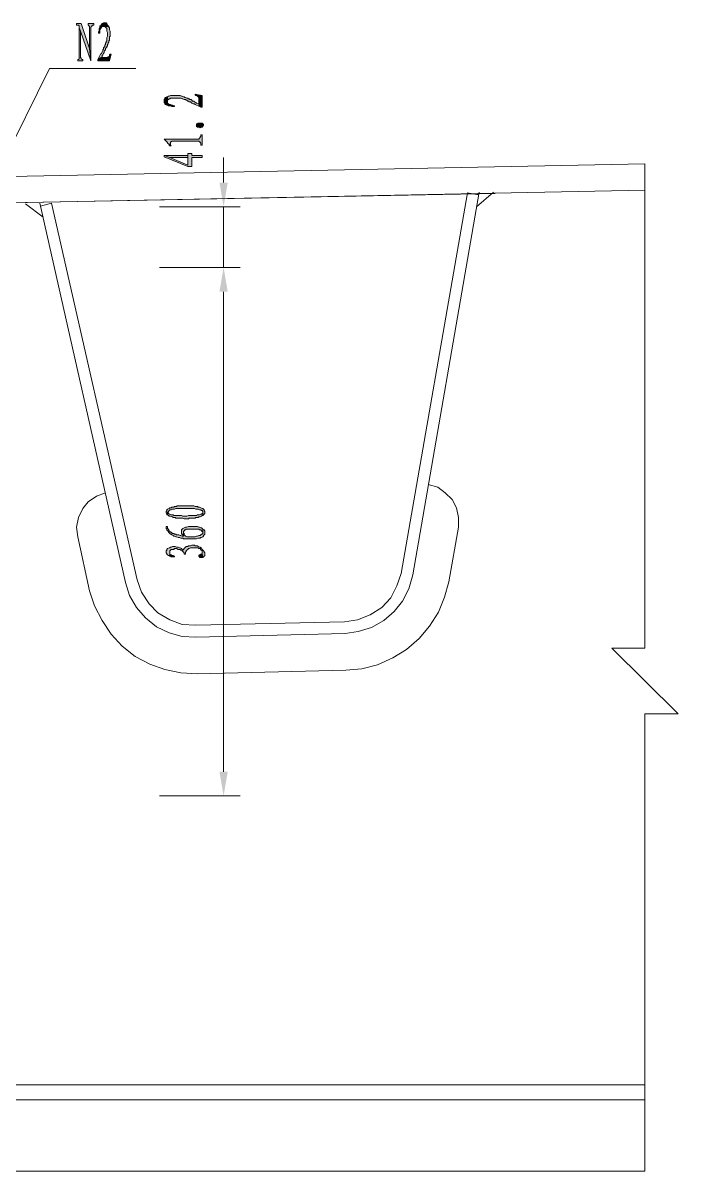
# Model space of a CAD drawing. Header units: millimetres. Extents: x 24 to 410, y 10 to 282.
# Drawn here: x 213.6 to 253.7, y 148.8 to 219.2 of the extents above; entities that cross this region are included whole.
import ezdxf

# ---------------------------------------------------------------- set-up
doc = ezdxf.new("R2010")
doc.units = ezdxf.units.MM

msp = doc.modelspace()

# ---------------------------------------------------------------- hatches: boundary and pattern name
h = msp.add_hatch(color=7)
h.dxf.hatch_style = 2
h.paths.add_polyline_path([(217.127667, 219.159667), (216.831333, 219.159667), (216.831333, 219.075), (216.958333, 219.075), (217.000667, 219.032667), (217.000667, 218.905667), (217.085333, 218.694), (217.720333, 216.873667), (217.635667, 217.635667)])
h = msp.add_hatch(color=7)
h.dxf.hatch_style = 2
h.paths.add_polyline_path([(217.000667, 218.905667), (217.000667, 217.000667), (216.958333, 216.958333), (216.916, 216.958333), (216.916, 216.873667), (217.212333, 216.873667), (217.212333, 216.958333), (217.17, 216.958333), (217.127667, 217.000667), (217.127667, 217.043), (217.085333, 217.085333), (217.085333, 218.694)])
h = msp.add_hatch(color=7)
h.dxf.hatch_style = 2
h.paths.add_polyline_path([(217.889667, 219.159667), (217.551, 219.159667), (217.551, 219.075), (217.593333, 219.075), (217.593333, 219.032667), (217.635667, 218.990333), (217.635667, 217.635667), (217.720333, 216.873667), (217.720333, 218.948), (217.762667, 218.990333), (217.762667, 219.032667), (217.805, 219.075), (217.889667, 219.075)])
h = msp.add_hatch(color=7)
h.dxf.hatch_style = 2
h.paths.add_polyline_path([(218.567, 219.202), (218.482333, 219.202), (218.397667, 219.159667), (218.355333, 219.117333), (218.313, 219.032667), (218.270667, 219.032667), (218.270667, 218.990333), (218.270667, 218.948), (218.228333, 218.863333), (218.228333, 218.736333), (218.186, 218.651667), (218.186, 218.567), (218.270667, 218.567), (218.270667, 218.736333), (218.313, 218.821), (218.313, 218.863333), (218.355333, 218.905667), (218.355333, 218.948), (218.397667, 218.990333), (218.44, 218.990333), (218.524667, 218.990333), (218.821, 218.990333), (218.778667, 219.032667), (218.736333, 219.075), (218.694, 219.159667), (218.651667, 219.202)])
h = msp.add_hatch(color=7)
h.dxf.hatch_style = 2
h.paths.add_polyline_path([(218.821, 218.990333), (218.524667, 218.990333), (218.567, 218.990333), (218.609333, 218.948), (218.651667, 218.905667), (218.694, 218.863333), (218.694, 218.694), (218.736333, 218.609333), (218.736333, 218.397667), (218.694, 218.313), (218.694, 218.101333), (218.651667, 218.059), (218.651667, 217.974333), (218.609333, 217.974333), (218.609333, 217.889667), (218.567, 217.847333), (218.567, 217.805), (218.567, 217.762667), (218.524667, 217.720333), (218.482333, 217.678), (218.482333, 217.593333), (218.44, 217.551), (218.44, 217.508667), (218.397667, 217.424), (218.355333, 217.339333), (218.313, 217.297), (218.270667, 217.212333), (218.228333, 217.127667), (218.186, 217.043), (218.355333, 217.085333), (218.397667, 217.127667), (218.397667, 217.212333), (218.44, 217.254667), (218.482333, 217.339333), (218.524667, 217.381667), (218.524667, 217.466333), (218.567, 217.508667), (218.609333, 217.551), (218.609333, 217.635667), (218.651667, 217.678), (218.694, 217.720333), (218.694, 217.762667), (218.736333, 217.805), (218.736333, 217.889667), (218.778667, 217.932), (218.778667, 217.974333), (218.821, 218.016667), (218.821, 218.101333), (218.863333, 218.143667), (218.863333, 218.355333), (218.905667, 218.397667), (218.905667, 218.694), (218.863333, 218.778667), (218.863333, 218.905667), (218.821, 218.948)])
h = msp.add_hatch(color=7)
h.dxf.hatch_style = 2
h.paths.add_polyline_path([(218.948, 217.297), (218.905667, 217.297), (218.863333, 217.254667), (218.863333, 217.17), (218.821, 217.127667), (218.778667, 217.127667), (218.736333, 217.085333), (218.355333, 217.085333), (218.186, 217.043), (218.143667, 216.958333), (218.143667, 216.873667), (218.863333, 216.873667)])
h = msp.add_hatch(color=7)
h.dxf.hatch_style = 2
h.paths.add_polyline_path([(222.207667, 214.460667), (222.207667, 214.333667), (222.25, 214.291333), (222.25, 214.249), (222.292333, 214.206667), (222.377, 214.164333), (222.419333, 214.164333), (222.461667, 214.122), (222.588667, 214.122), (222.673333, 214.079667), (222.842667, 214.079667), (222.842667, 214.122), (222.800333, 214.122), (222.715667, 214.164333), (222.673333, 214.164333), (222.588667, 214.206667), (222.504, 214.206667), (222.461667, 214.249), (222.419333, 214.291333), (222.419333, 214.333667), (222.419333, 214.376), (222.419333, 214.672333), (222.377, 214.672333), (222.292333, 214.63), (222.25, 214.587667), (222.25, 214.545333), (222.207667, 214.503)])
h = msp.add_hatch(color=7)
h.dxf.hatch_style = 2
h.paths.add_polyline_path([(222.419333, 214.672333), (222.419333, 214.376), (222.419333, 214.418333), (222.419333, 214.460667), (222.461667, 214.503), (222.504, 214.545333), (222.546333, 214.545333), (222.588667, 214.587667), (223.223667, 214.587667), (223.308333, 214.545333), (223.350667, 214.545333), (223.435333, 214.503), (223.52, 214.503), (223.562333, 214.460667), (223.604667, 214.460667), (223.647, 214.418333), (223.689333, 214.418333), (223.731667, 214.376), (223.816333, 214.376), (223.858667, 214.333667), (223.901, 214.291333), (223.985667, 214.249), (224.070333, 214.249), (224.112667, 214.206667), (224.197333, 214.164333), (224.282, 214.122), (224.366667, 214.079667), (224.324333, 214.249), (224.282, 214.249), (224.197333, 214.291333), (224.155, 214.333667), (224.070333, 214.376), (224.028, 214.418333), (223.943333, 214.418333), (223.901, 214.460667), (223.858667, 214.503), (223.774, 214.503), (223.731667, 214.545333), (223.689333, 214.545333), (223.647, 214.587667), (223.604667, 214.587667), (223.52, 214.63), (223.477667, 214.63), (223.435333, 214.672333), (223.393, 214.672333), (223.308333, 214.714667), (223.266, 214.714667), (223.181333, 214.757), (222.588667, 214.757), (222.504, 214.714667), (222.461667, 214.714667)])
h = msp.add_hatch(color=7)
h.dxf.hatch_style = 2
h.paths.add_polyline_path([(224.112667, 214.841667), (224.112667, 214.799333), (224.155, 214.757), (224.239667, 214.714667), (224.282, 214.672333), (224.324333, 214.63), (224.324333, 214.249), (224.366667, 214.079667), (224.451333, 214.037333), (224.536, 214.037333), (224.536, 214.757)])
h = msp.add_hatch(color=7)
h.dxf.hatch_style = 2
h.paths.add_polyline_path([(224.578333, 213.021333), (224.620667, 212.979), (224.620667, 212.936667), (224.578333, 212.894333), (224.578333, 212.852), (224.536, 212.809667), (224.493667, 212.809667), (224.409, 212.767333), (224.366667, 212.809667), (224.239667, 212.809667), (224.197333, 212.852), (224.197333, 213.021333), (224.239667, 213.021333), (224.282, 213.063667), (224.536, 213.063667)])
h = msp.add_hatch(color=7)
h.dxf.hatch_style = 2
h.paths.add_polyline_path([(222.207667, 212.09), (222.25, 212.047667), (222.292333, 212.005333), (222.334667, 211.963), (222.377, 211.920667), (222.419333, 211.878333), (222.419333, 211.836), (222.461667, 211.793667), (222.504, 211.751333), (222.504, 211.709), (222.546333, 211.666667), (222.588667, 211.878333), (222.588667, 211.920667), (222.631, 211.920667), (222.673333, 211.963), (224.324333, 211.963), (224.366667, 211.920667), (224.409, 211.920667), (224.409, 211.878333), (224.451333, 211.836), (224.451333, 211.709), (224.536, 211.709), (224.536, 212.344), (224.451333, 212.344), (224.451333, 212.259333), (224.409, 212.217), (224.409, 212.174667), (224.366667, 212.132333), (224.324333, 212.09)])
h = msp.add_hatch(color=7)
h.dxf.hatch_style = 2
h.paths.add_polyline_path([(222.546333, 211.666667), (222.631, 211.666667), (222.588667, 211.751333), (222.588667, 211.878333)])
h = msp.add_hatch(color=7)
h.dxf.hatch_style = 2
h.paths.add_polyline_path([(222.207667, 211.074), (222.207667, 210.989333), (223.647, 210.396667), (223.901, 210.396667), (223.901, 210.947), (224.536, 210.947), (224.536, 211.074), (223.901, 211.074), (223.901, 211.201), (223.647, 211.201), (223.647, 211.074), (223.647, 210.481333), (222.546333, 210.947)])
h = msp.add_hatch(color=7)
h.dxf.hatch_style = 2
h.paths.add_polyline_path([(222.207667, 211.074), (222.546333, 210.947), (223.647, 210.947), (223.647, 210.481333), (223.647, 211.074)])
h = msp.add_hatch(color=7)
h.dxf.hatch_style = 2
h.paths.add_polyline_path([(225.594333, 209.423), (226.102333, 209.423), (225.848333, 207.941333)])
h = msp.add_hatch(color=7)
h.dxf.hatch_style = 2
h.paths.add_polyline_path([(225.594333, 202.734333), (226.102333, 202.734333), (225.848333, 204.216)])
h = msp.add_hatch(color=7)
h.dxf.hatch_style = 2
h.paths.add_polyline_path([(225.594333, 202.734333), (226.102333, 202.734333), (225.848333, 204.216)])
h = msp.add_hatch(color=7)
h.dxf.hatch_style = 2
h.paths.add_polyline_path([(222.334667, 189.23), (222.334667, 189.187667), (222.377, 189.145333), (222.377, 189.060667), (222.419333, 189.060667), (222.419333, 189.23), (222.461667, 189.272333), (222.504, 189.314667), (222.546333, 189.357), (222.631, 189.357), (222.715667, 189.399333), (222.842667, 189.399333), (222.927333, 189.441667), (223.52, 189.441667), (223.562333, 189.441667), (224.070333, 189.441667), (224.155, 189.399333), (224.282, 189.399333), (224.366667, 189.357), (224.451333, 189.357), (224.493667, 189.314667), (224.536, 189.314667), (224.578333, 189.272333), (224.578333, 189.018333), (224.620667, 189.060667), (224.663, 189.103), (224.705333, 189.145333), (224.705333, 189.272333), (224.663, 189.314667), (224.663, 189.357), (224.620667, 189.399333), (224.578333, 189.441667), (224.536, 189.441667), (224.451333, 189.484), (224.366667, 189.526333), (224.282, 189.526333), (224.239667, 189.568667), (224.112667, 189.568667), (224.028, 189.611), (223.012, 189.611), (222.969667, 189.568667), (222.842667, 189.568667), (222.800333, 189.526333), (222.673333, 189.526333), (222.631, 189.484), (222.546333, 189.484), (222.504, 189.441667), (222.419333, 189.399333), (222.377, 189.357), (222.377, 189.314667), (222.334667, 189.272333)])
h = msp.add_hatch(color=7)
h.dxf.hatch_style = 2
h.paths.add_polyline_path([(222.419333, 189.060667), (222.461667, 189.018333), (222.504, 188.976), (222.588667, 188.976), (222.673333, 188.933667), (222.715667, 188.933667), (222.758, 188.891333), (222.885, 188.891333), (222.927333, 188.849), (223.350667, 188.849), (223.435333, 188.806667), (223.689333, 188.806667), (223.731667, 188.849), (224.112667, 188.849), (224.155, 188.891333), (224.282, 188.891333), (224.324333, 188.933667), (224.409, 188.933667), (224.493667, 188.976), (224.536, 189.018333), (224.578333, 189.018333), (224.578333, 189.23), (224.578333, 189.145333), (224.536, 189.145333), (224.493667, 189.103), (224.451333, 189.103), (224.366667, 189.060667), (224.239667, 189.060667), (224.197333, 189.018333), (223.689333, 189.018333), (223.604667, 188.976), (223.350667, 188.976), (223.266, 189.018333), (222.800333, 189.018333), (222.758, 189.060667), (222.631, 189.060667), (222.546333, 189.103), (222.504, 189.103), (222.461667, 189.145333), (222.461667, 189.187667), (222.419333, 189.23)])
h = msp.add_hatch(color=7)
h.dxf.hatch_style = 2
h.paths.add_polyline_path([(222.334667, 188.341), (222.334667, 188.214), (222.377, 188.171667), (222.377, 188.129333), (222.419333, 188.087), (222.461667, 188.044667), (222.461667, 188.002333), (222.504, 187.96), (222.546333, 187.917667), (222.588667, 187.875333), (222.631, 187.875333), (222.673333, 187.833), (222.758, 187.790667), (222.800333, 187.748333), (222.842667, 187.748333), (222.927333, 187.706), (222.969667, 187.706), (223.054333, 187.663667), (223.139, 187.663667), (223.223667, 187.621333), (223.350667, 187.621333), (223.393, 187.579), (223.477667, 187.579), (224.197333, 187.579), (224.282, 187.621333), (224.409, 187.621333), (224.451333, 187.663667), (224.493667, 187.663667), (224.578333, 187.706), (224.620667, 187.748333), (224.620667, 187.790667), (224.663, 187.833), (224.705333, 187.875333), (224.705333, 188.087), (224.663, 188.129333), (224.620667, 188.129333), (224.578333, 188.171667), (224.578333, 187.917667), (224.536, 187.875333), (224.493667, 187.875333), (224.451333, 187.833), (224.409, 187.790667), (224.324333, 187.790667), (224.239667, 187.748333), (224.197333, 187.748333), (224.112667, 187.706), (223.604667, 187.706), (223.52, 187.748333), (223.477667, 187.790667), (223.435333, 187.833), (223.435333, 187.917667), (223.393, 187.96), (223.393, 188.002333), (223.393, 187.748333), (223.308333, 187.748333), (223.223667, 187.790667), (223.181333, 187.790667), (223.096667, 187.833), (222.969667, 187.833), (222.927333, 187.875333), (222.842667, 187.875333), (222.800333, 187.917667), (222.715667, 187.917667), (222.673333, 187.96), (222.631, 188.002333), (222.588667, 188.002333), (222.546333, 188.044667), (222.504, 188.087), (222.461667, 188.129333), (222.461667, 188.171667), (222.419333, 188.214), (222.419333, 188.341)])
h = msp.add_hatch(color=7)
h.dxf.hatch_style = 2
h.paths.add_polyline_path([(223.266, 188.044667), (223.266, 187.875333), (223.308333, 187.875333), (223.350667, 187.833), (223.350667, 187.790667), (223.393, 187.748333), (223.393, 188.044667), (223.435333, 188.087), (223.477667, 188.129333), (223.52, 188.129333), (223.562333, 188.171667), (224.324333, 188.171667), (224.366667, 188.129333), (224.451333, 188.129333), (224.493667, 188.087), (224.536, 188.044667), (224.578333, 188.002333), (224.578333, 187.96), (224.578333, 188.171667), (224.536, 188.214), (224.493667, 188.256333), (224.451333, 188.256333), (224.366667, 188.298667), (224.324333, 188.298667), (224.239667, 188.341), (223.689333, 188.341), (223.604667, 188.298667), (223.52, 188.298667), (223.435333, 188.256333), (223.350667, 188.214), (223.308333, 188.171667), (223.266, 188.129333)])
h = msp.add_hatch(color=7)
h.dxf.hatch_style = 2
h.paths.add_polyline_path([(222.334667, 186.774667), (222.334667, 186.732333), (222.377, 186.69), (222.377, 186.647667), (222.419333, 186.605333), (222.461667, 186.563), (222.504, 186.563), (222.546333, 186.520667), (222.546333, 186.859333), (222.588667, 186.901667), (222.631, 186.944), (222.800333, 186.944), (222.842667, 186.986333), (222.969667, 186.986333), (223.054333, 186.944), (223.181333, 186.944), (223.223667, 186.901667), (223.308333, 186.859333), (223.350667, 186.817), (223.393, 186.774667), (223.435333, 186.732333), (223.435333, 186.647667), (223.52, 186.647667), (223.52, 186.774667), (223.562333, 186.817), (223.562333, 186.859333), (223.604667, 186.901667), (223.647, 186.944), (223.689333, 186.986333), (223.731667, 186.986333), (223.816333, 187.028667), (224.282, 187.028667), (224.324333, 186.986333), (224.409, 186.986333), (224.451333, 186.944), (224.451333, 186.901667), (224.493667, 186.901667), (224.536, 186.859333), (224.536, 186.69), (224.578333, 186.436), (224.620667, 186.478333), (224.663, 186.520667), (224.705333, 186.563), (224.705333, 186.732333), (224.663, 186.774667), (224.663, 186.817), (224.620667, 186.859333), (224.578333, 186.901667), (224.536, 186.944), (224.493667, 187.028667), (224.451333, 187.028667), (224.409, 187.071), (224.366667, 187.071), (224.282, 187.113333), (224.239667, 187.155667), (224.112667, 187.155667), (224.070333, 187.198), (223.901, 187.198), (223.816333, 187.155667), (223.689333, 187.155667), (223.647, 187.113333), (223.562333, 187.113333), (223.52, 187.071), (223.477667, 187.028667), (223.435333, 186.986333), (223.393, 186.944), (223.350667, 186.901667), (223.308333, 186.944), (223.266, 186.986333), (223.181333, 187.028667), (223.139, 187.028667), (223.054333, 187.071), (222.969667, 187.071), (222.885, 187.113333), (222.715667, 187.113333), (222.631, 187.071), (222.588667, 187.071), (222.546333, 187.028667), (222.504, 187.028667), (222.419333, 186.986333), (222.377, 186.944), (222.377, 186.901667), (222.334667, 186.859333)])
h = msp.add_hatch(color=7)
h.dxf.hatch_style = 2
h.paths.add_polyline_path([(222.546333, 186.520667), (222.588667, 186.520667), (222.631, 186.478333), (222.842667, 186.478333), (222.842667, 186.520667), (222.758, 186.563), (222.673333, 186.563), (222.631, 186.605333), (222.588667, 186.605333), (222.546333, 186.647667), (222.546333, 186.774667)])
h = msp.add_hatch(color=7)
h.dxf.hatch_style = 2
h.paths.add_polyline_path([(224.324333, 186.520667), (224.366667, 186.478333), (224.366667, 186.436), (224.409, 186.436), (224.578333, 186.436), (224.536, 186.69), (224.451333, 186.647667), (224.409, 186.605333), (224.366667, 186.605333), (224.324333, 186.563)])
h = msp.add_hatch(color=7)
h.dxf.hatch_style = 2
h.paths.add_polyline_path([(225.594333, 173.312667), (226.102333, 173.312667), (225.848333, 171.831)])

# ---------------------------------------------------------------- linework, layer by layer
at = {"color": 7, "lineweight": 0}
for points in [[(217.127667, 219.159667), (216.831333, 219.159667), (216.831333, 219.075), (216.958333, 219.075), (217.000667, 219.032667), (217.000667, 218.905667), (217.085333, 218.694), (217.720333, 216.873667), (217.635667, 217.635667)], [(217.000667, 218.905667), (217.000667, 217.000667), (216.958333, 216.958333), (216.916, 216.958333), (216.916, 216.873667), (217.212333, 216.873667), (217.212333, 216.958333), (217.17, 216.958333), (217.127667, 217.000667), (217.127667, 217.043), (217.085333, 217.085333), (217.085333, 218.694)], [(217.889667, 219.159667), (217.551, 219.159667), (217.551, 219.075), (217.593333, 219.075), (217.593333, 219.032667), (217.635667, 218.990333), (217.635667, 217.635667), (217.720333, 216.873667), (217.720333, 218.948), (217.762667, 218.990333), (217.762667, 219.032667), (217.805, 219.075), (217.889667, 219.075)], [(218.567, 219.202), (218.482333, 219.202), (218.397667, 219.159667), (218.355333, 219.117333), (218.313, 219.032667), (218.270667, 219.032667), (218.270667, 218.990333), (218.270667, 218.948), (218.228333, 218.863333), (218.228333, 218.736333), (218.186, 218.651667), (218.186, 218.567), (218.270667, 218.567), (218.270667, 218.736333), (218.313, 218.821), (218.313, 218.863333), (218.355333, 218.905667), (218.355333, 218.948), (218.397667, 218.990333), (218.44, 218.990333), (218.524667, 218.990333), (218.821, 218.990333), (218.778667, 219.032667), (218.736333, 219.075), (218.694, 219.159667), (218.651667, 219.202)], [(218.821, 218.990333), (218.524667, 218.990333), (218.567, 218.990333), (218.609333, 218.948), (218.651667, 218.905667), (218.694, 218.863333), (218.694, 218.694), (218.736333, 218.609333), (218.736333, 218.397667), (218.694, 218.313), (218.694, 218.101333), (218.651667, 218.059), (218.651667, 217.974333), (218.609333, 217.974333), (218.609333, 217.889667), (218.567, 217.847333), (218.567, 217.805), (218.567, 217.762667), (218.524667, 217.720333), (218.482333, 217.678), (218.482333, 217.593333), (218.44, 217.551), (218.44, 217.508667), (218.397667, 217.424), (218.355333, 217.339333), (218.313, 217.297), (218.270667, 217.212333), (218.228333, 217.127667), (218.186, 217.043), (218.355333, 217.085333), (218.397667, 217.127667), (218.397667, 217.212333), (218.44, 217.254667), (218.482333, 217.339333), (218.524667, 217.381667), (218.524667, 217.466333), (218.567, 217.508667), (218.609333, 217.551), (218.609333, 217.635667), (218.651667, 217.678), (218.694, 217.720333), (218.694, 217.762667), (218.736333, 217.805), (218.736333, 217.889667), (218.778667, 217.932), (218.778667, 217.974333), (218.821, 218.016667), (218.821, 218.101333), (218.863333, 218.143667), (218.863333, 218.355333), (218.905667, 218.397667), (218.905667, 218.694), (218.863333, 218.778667), (218.863333, 218.905667), (218.821, 218.948)], [(218.948, 217.297), (218.905667, 217.297), (218.863333, 217.254667), (218.863333, 217.17), (218.821, 217.127667), (218.778667, 217.127667), (218.736333, 217.085333), (218.355333, 217.085333), (218.186, 217.043), (218.143667, 216.958333), (218.143667, 216.873667), (218.863333, 216.873667)], [(222.207667, 214.460667), (222.207667, 214.333667), (222.25, 214.291333), (222.25, 214.249), (222.292333, 214.206667), (222.377, 214.164333), (222.419333, 214.164333), (222.461667, 214.122), (222.588667, 214.122), (222.673333, 214.079667), (222.842667, 214.079667), (222.842667, 214.122), (222.800333, 214.122), (222.715667, 214.164333), (222.673333, 214.164333), (222.588667, 214.206667), (222.504, 214.206667), (222.461667, 214.249), (222.419333, 214.291333), (222.419333, 214.333667), (222.419333, 214.376), (222.419333, 214.672333), (222.377, 214.672333), (222.292333, 214.63), (222.25, 214.587667), (222.25, 214.545333), (222.207667, 214.503)], [(222.419333, 214.672333), (222.419333, 214.376), (222.419333, 214.418333), (222.419333, 214.460667), (222.461667, 214.503), (222.504, 214.545333), (222.546333, 214.545333), (222.588667, 214.587667), (223.223667, 214.587667), (223.308333, 214.545333), (223.350667, 214.545333), (223.435333, 214.503), (223.52, 214.503), (223.562333, 214.460667), (223.604667, 214.460667), (223.647, 214.418333), (223.689333, 214.418333), (223.731667, 214.376), (223.816333, 214.376), (223.858667, 214.333667), (223.901, 214.291333), (223.985667, 214.249), (224.070333, 214.249), (224.112667, 214.206667), (224.197333, 214.164333), (224.282, 214.122), (224.366667, 214.079667), (224.324333, 214.249), (224.282, 214.249), (224.197333, 214.291333), (224.155, 214.333667), (224.070333, 214.376), (224.028, 214.418333), (223.943333, 214.418333), (223.901, 214.460667), (223.858667, 214.503), (223.774, 214.503), (223.731667, 214.545333), (223.689333, 214.545333), (223.647, 214.587667), (223.604667, 214.587667), (223.52, 214.63), (223.477667, 214.63), (223.435333, 214.672333), (223.393, 214.672333), (223.308333, 214.714667), (223.266, 214.714667), (223.181333, 214.757), (222.588667, 214.757), (222.504, 214.714667), (222.461667, 214.714667)], [(224.112667, 214.841667), (224.112667, 214.799333), (224.155, 214.757), (224.239667, 214.714667), (224.282, 214.672333), (224.324333, 214.63), (224.324333, 214.249), (224.366667, 214.079667), (224.451333, 214.037333), (224.536, 214.037333), (224.536, 214.757)], [(224.578333, 213.021333), (224.620667, 212.979), (224.620667, 212.936667), (224.578333, 212.894333), (224.578333, 212.852), (224.536, 212.809667), (224.493667, 212.809667), (224.409, 212.767333), (224.366667, 212.809667), (224.239667, 212.809667), (224.197333, 212.852), (224.197333, 213.021333), (224.239667, 213.021333), (224.282, 213.063667), (224.536, 213.063667)], [(222.207667, 212.09), (222.25, 212.047667), (222.292333, 212.005333), (222.334667, 211.963), (222.377, 211.920667), (222.419333, 211.878333), (222.419333, 211.836), (222.461667, 211.793667), (222.504, 211.751333), (222.504, 211.709), (222.546333, 211.666667), (222.588667, 211.878333), (222.588667, 211.920667), (222.631, 211.920667), (222.673333, 211.963), (224.324333, 211.963), (224.366667, 211.920667), (224.409, 211.920667), (224.409, 211.878333), (224.451333, 211.836), (224.451333, 211.709), (224.536, 211.709), (224.536, 212.344), (224.451333, 212.344), (224.451333, 212.259333), (224.409, 212.217), (224.409, 212.174667), (224.366667, 212.132333), (224.324333, 212.09)], [(222.546333, 211.666667), (222.631, 211.666667), (222.588667, 211.751333), (222.588667, 211.878333)], [(222.207667, 211.074), (222.207667, 210.989333), (223.647, 210.396667), (223.901, 210.396667), (223.901, 210.947), (224.536, 210.947), (224.536, 211.074), (223.901, 211.074), (223.901, 211.201), (223.647, 211.201), (223.647, 211.074), (223.647, 210.481333), (222.546333, 210.947)], [(222.207667, 211.074), (222.546333, 210.947), (223.647, 210.947), (223.647, 210.481333), (223.647, 211.074)], [(222.334667, 189.23), (222.334667, 189.187667), (222.377, 189.145333), (222.377, 189.060667), (222.419333, 189.060667), (222.419333, 189.23), (222.461667, 189.272333), (222.504, 189.314667), (222.546333, 189.357), (222.631, 189.357), (222.715667, 189.399333), (222.842667, 189.399333), (222.927333, 189.441667), (223.52, 189.441667), (223.562333, 189.441667), (224.070333, 189.441667), (224.155, 189.399333), (224.282, 189.399333), (224.366667, 189.357), (224.451333, 189.357), (224.493667, 189.314667), (224.536, 189.314667), (224.578333, 189.272333), (224.578333, 189.018333), (224.620667, 189.060667), (224.663, 189.103), (224.705333, 189.145333), (224.705333, 189.272333), (224.663, 189.314667), (224.663, 189.357), (224.620667, 189.399333), (224.578333, 189.441667), (224.536, 189.441667), (224.451333, 189.484), (224.366667, 189.526333), (224.282, 189.526333), (224.239667, 189.568667), (224.112667, 189.568667), (224.028, 189.611), (223.012, 189.611), (222.969667, 189.568667), (222.842667, 189.568667), (222.800333, 189.526333), (222.673333, 189.526333), (222.631, 189.484), (222.546333, 189.484), (222.504, 189.441667), (222.419333, 189.399333), (222.377, 189.357), (222.377, 189.314667), (222.334667, 189.272333)], [(222.419333, 189.060667), (222.461667, 189.018333), (222.504, 188.976), (222.588667, 188.976), (222.673333, 188.933667), (222.715667, 188.933667), (222.758, 188.891333), (222.885, 188.891333), (222.927333, 188.849), (223.350667, 188.849), (223.435333, 188.806667), (223.689333, 188.806667), (223.731667, 188.849), (224.112667, 188.849), (224.155, 188.891333), (224.282, 188.891333), (224.324333, 188.933667), (224.409, 188.933667), (224.493667, 188.976), (224.536, 189.018333), (224.578333, 189.018333), (224.578333, 189.23), (224.578333, 189.145333), (224.536, 189.145333), (224.493667, 189.103), (224.451333, 189.103), (224.366667, 189.060667), (224.239667, 189.060667), (224.197333, 189.018333), (223.689333, 189.018333), (223.604667, 188.976), (223.350667, 188.976), (223.266, 189.018333), (222.800333, 189.018333), (222.758, 189.060667), (222.631, 189.060667), (222.546333, 189.103), (222.504, 189.103), (222.461667, 189.145333), (222.461667, 189.187667), (222.419333, 189.23)], [(222.334667, 188.341), (222.334667, 188.214), (222.377, 188.171667), (222.377, 188.129333), (222.419333, 188.087), (222.461667, 188.044667), (222.461667, 188.002333), (222.504, 187.96), (222.546333, 187.917667), (222.588667, 187.875333), (222.631, 187.875333), (222.673333, 187.833), (222.758, 187.790667), (222.800333, 187.748333), (222.842667, 187.748333), (222.927333, 187.706), (222.969667, 187.706), (223.054333, 187.663667), (223.139, 187.663667), (223.223667, 187.621333), (223.350667, 187.621333), (223.393, 187.579), (223.477667, 187.579), (224.197333, 187.579), (224.282, 187.621333), (224.409, 187.621333), (224.451333, 187.663667), (224.493667, 187.663667), (224.578333, 187.706), (224.620667, 187.748333), (224.620667, 187.790667), (224.663, 187.833), (224.705333, 187.875333), (224.705333, 188.087), (224.663, 188.129333), (224.620667, 188.129333), (224.578333, 188.171667), (224.578333, 187.917667), (224.536, 187.875333), (224.493667, 187.875333), (224.451333, 187.833), (224.409, 187.790667), (224.324333, 187.790667), (224.239667, 187.748333), (224.197333, 187.748333), (224.112667, 187.706), (223.604667, 187.706), (223.52, 187.748333), (223.477667, 187.790667), (223.435333, 187.833), (223.435333, 187.917667), (223.393, 187.96), (223.393, 188.002333), (223.393, 187.748333), (223.308333, 187.748333), (223.223667, 187.790667), (223.181333, 187.790667), (223.096667, 187.833), (222.969667, 187.833), (222.927333, 187.875333), (222.842667, 187.875333), (222.800333, 187.917667), (222.715667, 187.917667), (222.673333, 187.96), (222.631, 188.002333), (222.588667, 188.002333), (222.546333, 188.044667), (222.504, 188.087), (222.461667, 188.129333), (222.461667, 188.171667), (222.419333, 188.214), (222.419333, 188.341)], [(223.266, 188.044667), (223.266, 187.875333), (223.308333, 187.875333), (223.350667, 187.833), (223.350667, 187.790667), (223.393, 187.748333), (223.393, 188.044667), (223.435333, 188.087), (223.477667, 188.129333), (223.52, 188.129333), (223.562333, 188.171667), (224.324333, 188.171667), (224.366667, 188.129333), (224.451333, 188.129333), (224.493667, 188.087), (224.536, 188.044667), (224.578333, 188.002333), (224.578333, 187.96), (224.578333, 188.171667), (224.536, 188.214), (224.493667, 188.256333), (224.451333, 188.256333), (224.366667, 188.298667), (224.324333, 188.298667), (224.239667, 188.341), (223.689333, 188.341), (223.604667, 188.298667), (223.52, 188.298667), (223.435333, 188.256333), (223.350667, 188.214), (223.308333, 188.171667), (223.266, 188.129333)], [(222.334667, 186.774667), (222.334667, 186.732333), (222.377, 186.69), (222.377, 186.647667), (222.419333, 186.605333), (222.461667, 186.563), (222.504, 186.563), (222.546333, 186.520667), (222.546333, 186.859333), (222.588667, 186.901667), (222.631, 186.944), (222.800333, 186.944), (222.842667, 186.986333), (222.969667, 186.986333), (223.054333, 186.944), (223.181333, 186.944), (223.223667, 186.901667), (223.308333, 186.859333), (223.350667, 186.817), (223.393, 186.774667), (223.435333, 186.732333), (223.435333, 186.647667), (223.52, 186.647667), (223.52, 186.774667), (223.562333, 186.817), (223.562333, 186.859333), (223.604667, 186.901667), (223.647, 186.944), (223.689333, 186.986333), (223.731667, 186.986333), (223.816333, 187.028667), (224.282, 187.028667), (224.324333, 186.986333), (224.409, 186.986333), (224.451333, 186.944), (224.451333, 186.901667), (224.493667, 186.901667), (224.536, 186.859333), (224.536, 186.69), (224.578333, 186.436), (224.620667, 186.478333), (224.663, 186.520667), (224.705333, 186.563), (224.705333, 186.732333), (224.663, 186.774667), (224.663, 186.817), (224.620667, 186.859333), (224.578333, 186.901667), (224.536, 186.944), (224.493667, 187.028667), (224.451333, 187.028667), (224.409, 187.071), (224.366667, 187.071), (224.282, 187.113333), (224.239667, 187.155667), (224.112667, 187.155667), (224.070333, 187.198), (223.901, 187.198), (223.816333, 187.155667), (223.689333, 187.155667), (223.647, 187.113333), (223.562333, 187.113333), (223.52, 187.071), (223.477667, 187.028667), (223.435333, 186.986333), (223.393, 186.944), (223.350667, 186.901667), (223.308333, 186.944), (223.266, 186.986333), (223.181333, 187.028667), (223.139, 187.028667), (223.054333, 187.071), (222.969667, 187.071), (222.885, 187.113333), (222.715667, 187.113333), (222.631, 187.071), (222.588667, 187.071), (222.546333, 187.028667), (222.504, 187.028667), (222.419333, 186.986333), (222.377, 186.944), (222.377, 186.901667), (222.334667, 186.859333)], [(222.546333, 186.520667), (222.588667, 186.520667), (222.631, 186.478333), (222.842667, 186.478333), (222.842667, 186.520667), (222.758, 186.563), (222.673333, 186.563), (222.631, 186.605333), (222.588667, 186.605333), (222.546333, 186.647667), (222.546333, 186.774667)], [(224.324333, 186.520667), (224.366667, 186.478333), (224.366667, 186.436), (224.409, 186.436), (224.578333, 186.436), (224.536, 186.69), (224.451333, 186.647667), (224.409, 186.605333), (224.366667, 186.605333), (224.324333, 186.563)]]:
    msp.add_lwpolyline(points, close=True, dxfattribs=at)
for points in [[(220.472, 216.408), (215.180333, 216.408), (212.259333, 210.481333)], [(251.671667, 210.566), (41.91, 206.375)], [(225.848333, 209.423), (225.848333, 210.947)], [(251.671667, 210.566), (251.671667, 180.890333)], [(251.671667, 208.957333), (41.91, 204.766333)], [(213.698667, 208.195333), (242.485333, 208.745667)], [(240.792, 208.788), (236.728, 185.462333)], [(241.511667, 208.830333), (237.447667, 185.377667)], [(240.792, 208.788), (241.469333, 208.661)], [(241.342333, 207.941333), (242.400667, 208.830333)], [(214.799333, 207.306333), (213.698667, 208.110667)], [(219.837, 184.912), (214.587667, 208.153)], [(215.307333, 208.153), (214.63, 207.983667)], [(215.307333, 208.153), (220.556667, 185.081333), (220.810667, 184.319333), (221.276333, 183.599667), (221.826667, 183.049333), (222.546333, 182.626), (223.308333, 182.329667), (224.155, 182.287333)], [(221.911333, 207.941333), (226.864333, 207.941333)], [(225.848333, 204.216), (225.848333, 207.941333)], [(221.911333, 204.216), (226.864333, 204.216)], [(221.911333, 204.216), (226.864333, 204.216)], [(225.848333, 202.734333), (225.848333, 201.210333)], [(225.848333, 202.734333), (225.848333, 173.312667)], [(240.241667, 188.298667), (240.241667, 188.891333), (240.114667, 189.484), (239.860667, 189.992), (239.437333, 190.415333), (238.971667, 190.754), (238.379, 190.923333)], [(218.609333, 190.415333), (218.059, 190.203667), (217.551, 189.865), (217.212333, 189.441667), (216.958333, 188.891333), (216.831333, 188.298667), (216.916, 187.706), (217.635667, 184.404)], [(239.649, 184.954333), (240.241667, 188.298667)], [(233.256667, 182.499), (234.061, 182.626), (234.823, 182.922333), (235.542667, 183.388), (236.093, 183.980667), (236.474, 184.700333), (236.728, 185.462333)], [(233.299, 181.779333), (234.103333, 181.906333), (234.907667, 182.160333), (235.669667, 182.583667), (236.304667, 183.134), (236.812667, 183.769), (237.193667, 184.531), (237.447667, 185.377667)], [(217.635667, 184.404), (217.932, 183.472667), (218.397667, 182.583667), (218.948, 181.737), (219.625333, 181.017333), (220.429667, 180.382333), (221.318667, 179.916667), (222.25, 179.578), (223.223667, 179.366333), (224.239667, 179.324)], [(219.837, 184.912), (220.091, 184.107667), (220.514333, 183.388), (221.064667, 182.753), (221.742, 182.202667), (222.504, 181.821667), (223.308333, 181.61), (224.155, 181.567667)], [(233.341333, 179.535667), (234.315, 179.620333), (235.288667, 179.874333), (236.22, 180.297667), (237.066667, 180.805667), (237.828667, 181.483), (238.463667, 182.245), (239.014, 183.091667), (239.395, 184.023), (239.649, 184.954333)], [(233.256667, 182.499), (224.155, 182.287333)], [(233.299, 181.779333), (224.155, 181.567667)], [(251.671667, 176.868667), (253.703667, 176.868667), (249.639667, 180.890333), (251.671667, 180.890333)], [(224.239667, 179.324), (233.341333, 179.535667)], [(251.671667, 176.868667), (251.671667, 148.844)], [(221.911333, 171.831), (226.864333, 171.831)], [(251.671667, 154.135667), (41.91, 154.135667)], [(251.671667, 153.204333), (41.91, 153.204333)], [(148.801667, 148.844), (251.671667, 148.844)]]:
    msp.add_lwpolyline(points, dxfattribs=at)

doc.saveas('drawing.dxf')
